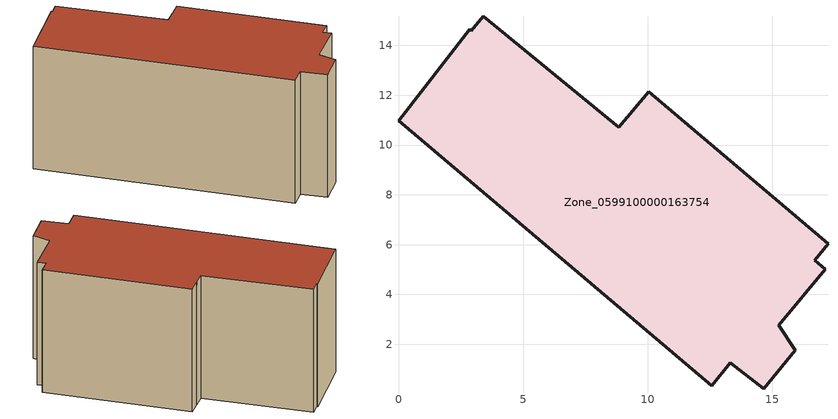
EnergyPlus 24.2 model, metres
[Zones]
Zone_0599100000163754
 floor ground (C_G): 0,10.98 2.86,14.64 2.92,14.59 3.39,15.18 8.85,10.71 9.41,11.37 9.49,11.47 10.05,12.13 17.24,6.03 16.7,5.38 17.13,5.01 15.27,2.77 15.92,1.77 14.65,0.21 13.31,1.25 12.56,0.34 z0
 wall outside (C_F): 13.31,1.25 14.65,0.21 15.92,1.77 15.27,2.77 17.13,5.01 16.7,5.38 17.24,6.03 10.05,12.13 9.49,11.47 9.41,11.37 8.85,10.71 3.39,15.18 2.92,14.59 2.86,14.64 0,10.98 12.56,0.34 13.31,1.25 z0:8.36
 roof outside (C_R): 2.86,14.64 0,10.98 12.56,0.34 13.31,1.25 14.65,0.21 15.92,1.77 15.27,2.77 17.13,5.01 16.7,5.38 17.24,6.03 10.05,12.13 9.49,11.47 9.41,11.37 8.85,10.71 3.39,15.18 2.92,14.59 z8.36
[BUILDING]
Pand.0599100000163754: North Axis=0; Terrain=City; Loads Convergence Tolerance Value=0.04; Temperature Convergence Tolerance Value=0.4; Solar Distribution=FullExterior; Maximum Number of Warmup Days=25; Minimum Number of Warmup Days=1
[Site:Location]
Rotterdam.The.Hague.AP_ZH_NLD Design_Conditions: Latitude=51.96; Longitude=4.45; Time Zone=1; Elevation=-4.5
[SITE:GROUNDTEMPERATURE:BUILDINGSURFACE]
18, 18, 18, 18, 18, 18, 18, 18, 18, 18, 18, 18
[MATERIAL] Thermal Absorptance=0.9; Solar Absorptance=0.7; Visible Absorptance=0.7
Name | Roughness | Thickness | Conductivity | Density | Specific Heat
G.D.1965 | MediumSmooth | 0.15 | 1 | 540 | 1210
F.D.1965 | Rough | 0.3 | 0.857143 | 1920 | 840
R.D.1965 | MediumRough | 0.2 | 0.08 | 1500 | 1000
[CONSTRUCTION]
C_G: G.D.1965
C_F: F.D.1965
C_R: R.D.1965
[ZONE]
Zone_0599100000163754: Type=1; Multiplier=1; Ceiling Height=Autocalculate; Volume=Autocalculate; Floor Area=autocalculate; Part of Total Floor Area=Yes
[ZONEINFILTRATION:DESIGNFLOWRATE]
Infil_Zone_0599100000163754: Zone or ZoneList or Space or SpaceList=Zone_0599100000163754; Schedule=AlwaysOn; Design Flow Rate Calculation Method=Flow/Area; Flow Rate per Floor Area=0.0042; Constant Term Coefficient=1; Temperature Term Coefficient=0; Velocity Term Coefficient=0; Velocity Squared Term Coefficient=0
[HVACTEMPLATE:ZONE:IDEALLOADSAIRSYSTEM]
Zone_0599100000163754: Maximum Heating Supply Air Temperature=50; Minimum Cooling Supply Air Temperature=13; Maximum Heating Supply Air Humidity Ratio=0.0156; Minimum Cooling Supply Air Humidity Ratio=0.0077; Heating Limit=NoLimit; Cooling Limit=NoLimit; Dehumidification Control Type=ConstantSensibleHeatRatio; Cooling Sensible Heat Ratio=0.7; Dehumidification Setpoint=60; Humidification Control Type=None; Humidification Setpoint=30; Outdoor Air Method=None; Outdoor Air Flow Rate per Person=0.00944; Outdoor Air Flow Rate per Zone Floor Area=0; Outdoor Air Flow Rate per Zone=0; Demand Controlled Ventilation Type=None; Outdoor Air Economizer Type=NoEconomizer; Heat Recovery Type=None; Sensible Heat Recovery Effectiveness=0.7; Latent Heat Recovery Effectiveness=0.65
[ZONECONTROL:THERMOSTAT]
ThermostatControl_Zone_0599100000163754: Zone or ZoneList=Zone_0599100000163754; Control Type Schedule=DualSetpointControlType; Control 1=Thermostat_Zone_0599100000163754; Temperature Difference Between Cutout And Setpoint=0
[THERMOSTATSETPOINT:DUALSETPOINT]
Thermostat_Zone_0599100000163754: Heating Setpoint Temperature Schedule=HeatingSetpoint_Zone_0599100000163754; Cooling Setpoint Temperature Schedule=CoolingSetpoint_Zone_0599100000163754
[SCHEDULE:COMPACT]
HeatingSetpoint_Zone_0599100000163754: Through: 12/31, For: AllDays, Until: 24:00, 21
CoolingSetpoint_Zone_0599100000163754: Through: 12/31, For: AllDays, Until: 24:00, 24
DualSetpointControlType: Through: 12/31, For: AllDays, Until: 24:00, 4
AlwaysOn: Through: 12/31, For: AllDays, Until: 24:00, 1
